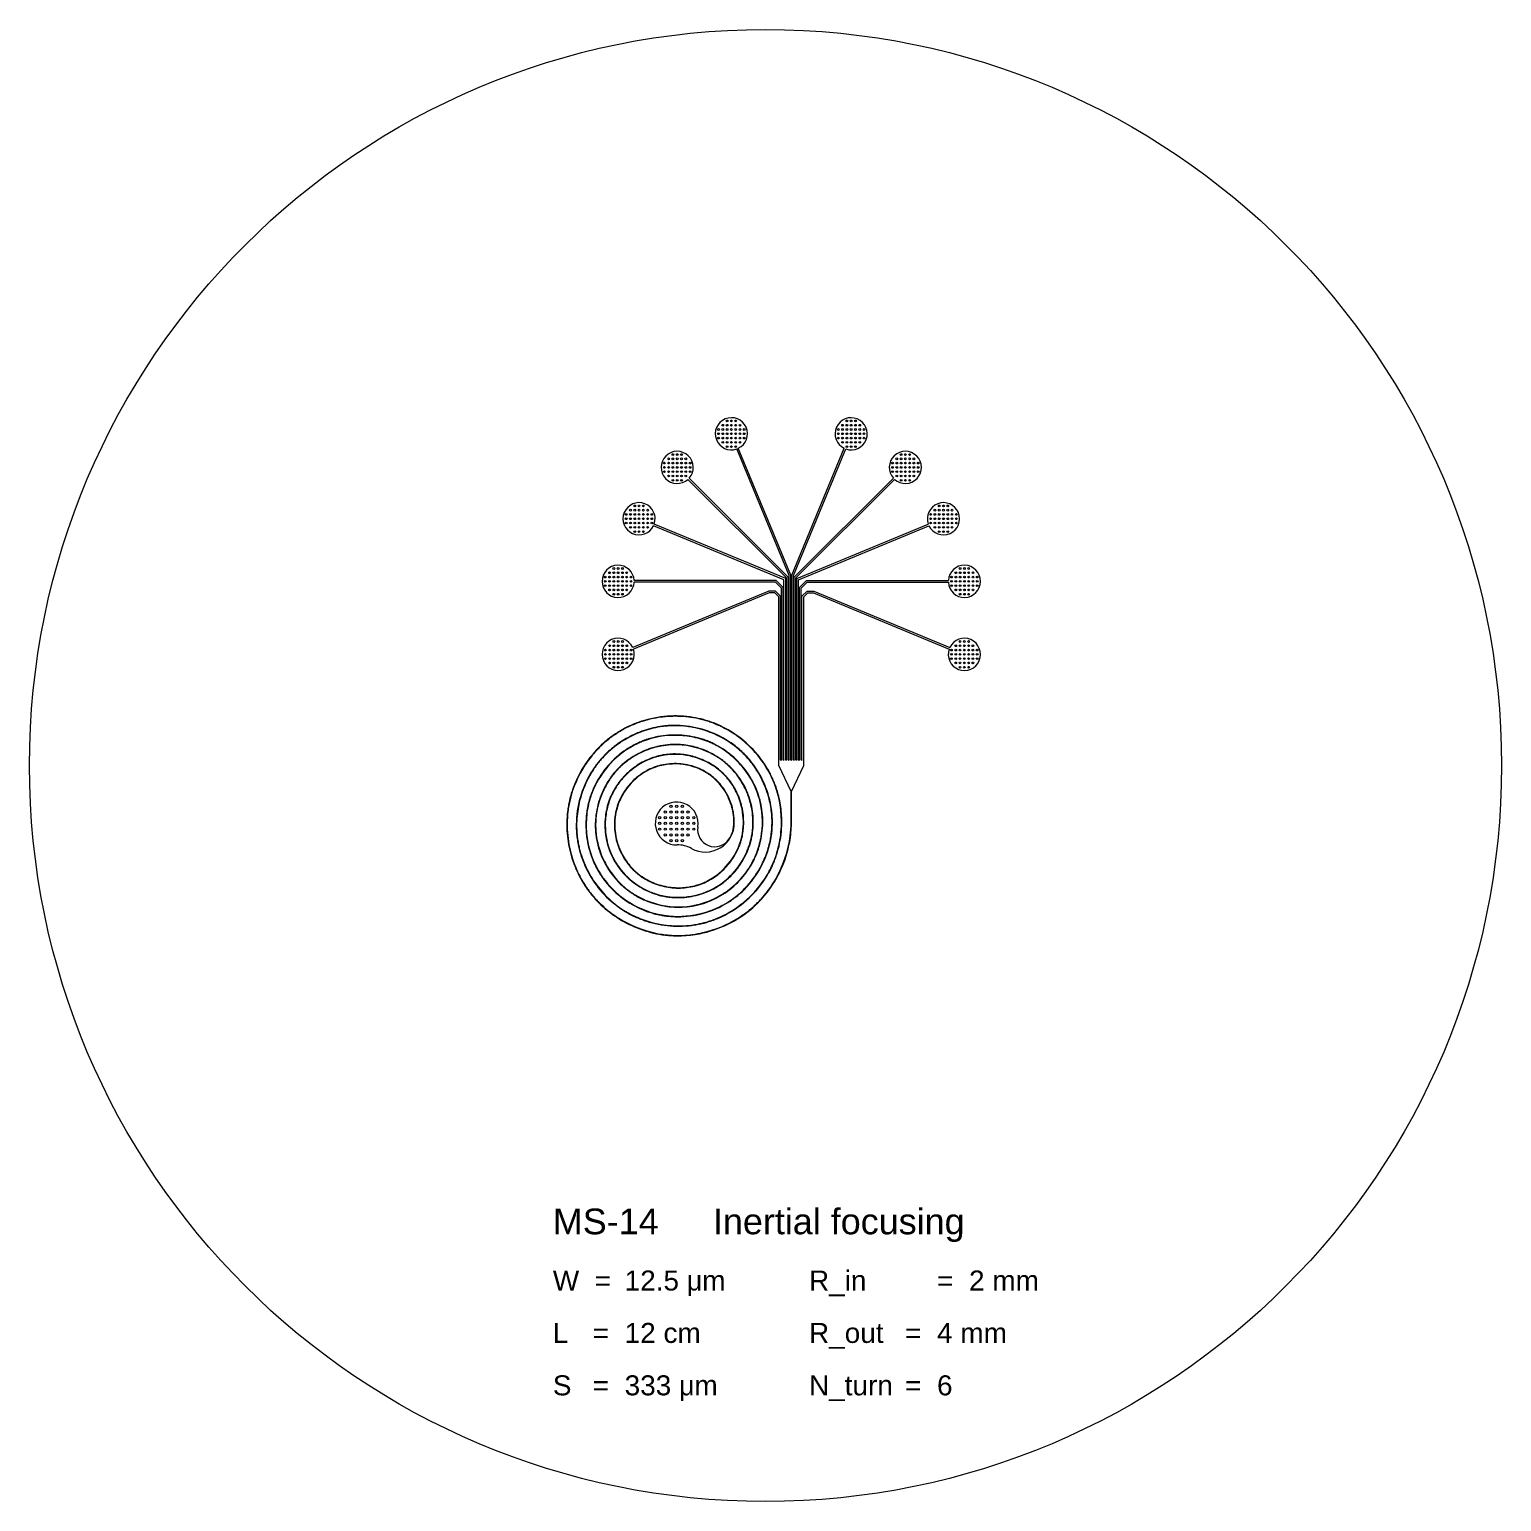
# Model space of a CAD drawing. Header units: millimetres. Extents: x 18289 to 282074, y 113800 to 372198.
# Drawn here: x 18289 to 69789, y 113800 to 165300 of the extents above; entities that cross this region are included whole.
import ezdxf

# ---------------------------------------------------------------- set-up
doc = ezdxf.new("R2010")
doc.units = ezdxf.units.MM
doc.layers.add('Clear', color=140, linetype='Continuous')
doc.layers.add('Opaque', color=30, linetype='Continuous')
doc.styles.get("Standard").update_dxf_attribs({"font": 'arial.ttf'})

msp = doc.modelspace()

# ---------------------------------------------------------------- linework, layer by layer
at = {"layer": 'Clear'}
for p, q in [((44865, 146200), (43033, 150624)), ((44925, 146212), (43088, 150647)), ((44955, 146212), (46792, 150647)), ((45015, 146200), (46847, 150624)), ((44775, 146110), (41326, 149559)), ((44835, 146135), (41368, 149602)), ((45045, 146135), (48512, 149602)), ((45105, 146110), (48555, 149559)), ((44685, 146050), (40123, 147940)), ((44745, 146090), (40146, 147995)), ((45135, 146090), (49735, 147995)), ((45195, 146050), (49757, 147940)), ((44408, 146022), (39445, 146022)), ((44383, 145962), (39445, 145962)), ((44595, 145750), (44383, 145962)), ((44655, 145775), (44408, 146022)), ((44595, 139750), (44595, 145750)), ((44655, 139750), (44655, 145775)), ((44685, 139750), (44685, 146050)), ((44745, 139750), (44745, 146090)), ((44775, 139750), (44775, 146110)), ((44835, 139750), (44835, 146135)), ((44865, 139750), (44865, 146200)), ((44925, 139750), (44925, 146212)), ((44955, 139750), (44955, 146212)), ((45015, 139750), (45015, 146200)), ((45045, 139750), (45045, 146135)), ((45105, 139750), (45105, 146110)), ((45135, 139750), (45135, 146090)), ((45195, 139750), (45195, 146050)), ((45225, 145775), (45472, 146022)), ((45225, 139750), (45225, 145775)), ((45285, 145750), (45497, 145962)), ((45285, 139750), (45285, 145750)), ((45472, 146022), (50436, 146022)), ((45497, 145962), (50436, 145962)), ((44152, 145651), (39394, 143680)), ((44164, 145591), (39416, 143625)), ((44389, 145651), (44152, 145651)), ((44364, 145591), (44164, 145591)), ((44505, 145450), (44364, 145591)), ((44565, 145475), (44389, 145651)), ((44505, 139550), (44505, 145450)), ((44565, 139750), (44565, 145475)), ((45315, 145475), (45492, 145651)), ((45315, 139750), (45315, 145475)), ((45375, 145450), (45517, 145591)), ((45375, 139550), (45375, 145450)), ((45492, 145651), (45728, 145651)), ((45517, 145591), (45717, 145591)), ((45717, 145591), (50464, 143625)), ((45728, 145651), (50487, 143680)), ((44565, 139750), (44580, 139724)), ((44595, 139750), (44580, 139724)), ((44655, 139750), (44670, 139724)), ((44685, 139750), (44670, 139724)), ((44745, 139750), (44760, 139724)), ((44775, 139750), (44760, 139724)), ((44835, 139750), (44850, 139724)), ((44865, 139750), (44850, 139724)), ((44925, 139750), (44940, 139724)), ((44955, 139750), (44940, 139724)), ((45015, 139750), (45030, 139724)), ((45045, 139750), (45030, 139724)), ((45105, 139750), (45120, 139724)), ((45135, 139750), (45120, 139724)), ((45195, 139750), (45210, 139724)), ((45225, 139750), (45210, 139724)), ((45285, 139750), (45300, 139724)), ((45315, 139750), (45300, 139724)), ((44934, 138636), (44505, 139550)), ((44946, 138636), (45375, 139550)), ((44934, 137522), (44934, 138636)), ((44946, 137522), (44946, 138636))]:
    msp.add_line(p, q, dxfattribs=at)
for centre, radius, start, end in [((42845, 151154), 563, 295.5572, 289.4428), ((47035, 151154), 563, 250.5572, 244.4428), ((40950, 149978), 563, 318.0572, 311.9428), ((48931, 149978), 563, 228.0572, 221.9428), ((39615, 148182), 563, 340.5572, 334.4428), ((50265, 148182), 563, 205.5572, 199.4428), ((38883, 145992), 563, 3.0572, 356.9428), ((50997, 145992), 563, 183.0572, 176.9428), ((38886, 143438), 563, 25.5572, 19.4428), ((50994, 143438), 563, 160.5572, 154.4428), ((40932, 137522), 750, 350.8837, 271.0177), ((41933, 137537), 1014, 241.242, 0.5181), ((41933, 137534), 1001, 325.7216, 0.696), ((42265, 137308), 600, 170.8837, 325.7216), ((40963, 135773), 1000, 61.1599, 91.0177)]:
    msp.add_arc(centre, radius, start, end, dxfattribs=at)
for points, knots in [([(42947, 137547), (42947, 137557), (42947, 137567), (42947, 137593), (42947, 137608), (42946, 137628), (42946, 137633), (42946, 137646), (42945, 137654), (42945, 137669), (42944, 137676), (42943, 137699), (42942, 137715), (42938, 137761), (42935, 137791), (42923, 137882), (42912, 137943), (42861, 138167), (42804, 138327), (42652, 138631), (42558, 138774), (42337, 139033), (42211, 139149), (42051, 139261), (42033, 139273), (41976, 139310), (41938, 139332), (41861, 139376), (41821, 139396), (41700, 139453), (41617, 139485), (41336, 139576), (41130, 139610), (40716, 139620), (40507, 139596), (40265, 139529), (40224, 139516), (40154, 139492), (40125, 139481), (40080, 139463), (40062, 139456), (40029, 139442), (40013, 139435), (39982, 139420), (39966, 139413), (39935, 139397), (39919, 139389), (39873, 139365), (39842, 139348), (39753, 139295), (39694, 139256), (39526, 139131), (39421, 139037), (39231, 138830), (39145, 138717), (38982, 138451), (38909, 138295), (38842, 138094), (38831, 138055), (38811, 137982), (38803, 137948), (38790, 137884), (38784, 137854), (38776, 137804), (38773, 137785), (38764, 137722), (38760, 137678), (38754, 137591), (38752, 137548), (38751, 137417), (38755, 137329), (38787, 137047), (38835, 136854), (38980, 136485), (39076, 136309), (39221, 136113), (39249, 136078), (39335, 135975), (39397, 135910), (39478, 135836), (39492, 135823), (39521, 135797), (39536, 135785), (39566, 135760), (39581, 135748), (39627, 135712), (39658, 135689), (39754, 135623), (39820, 135582), (40055, 135453), (40234, 135383), (40605, 135287), (40797, 135262), (41182, 135260), (41375, 135283), (41582, 135337), (41601, 135342), (41637, 135353), (41654, 135358), (41688, 135369), (41705, 135374), (41762, 135394), (41802, 135409), (41920, 135458), (41997, 135495), (42236, 135628), (42389, 135739), (42666, 135995), (42790, 136139), (43000, 136454), (43086, 136624), (43164, 136846), (43177, 136887), (43195, 136947), (43199, 136965), (43208, 137000), (43213, 137017), (43225, 137070), (43233, 137105), (43252, 137212), (43262, 137284), (43285, 137555), (43276, 137756), (43211, 138152), (43153, 138346), (42992, 138716), (42889, 138891), (42742, 139076), (42721, 139102), (42686, 139142), (42672, 139157), (42645, 139187), (42632, 139201), (42590, 139244), (42562, 139272), (42503, 139327), (42473, 139353), (42381, 139430), (42317, 139479), (42118, 139614), (41976, 139691), (41679, 139817), (41524, 139866), (41208, 139933), (41046, 139951), (40840, 139953), (40797, 139952), (40667, 139946), (40580, 139937), (40472, 139920), (40450, 139916), (40405, 139908), (40383, 139903), (40317, 139889), (40274, 139878), (40144, 139841), (40058, 139811), (39807, 139709), (39647, 139622), (39348, 139415), (39209, 139296), (38960, 139030), (38849, 138884), (38734, 138688), (38712, 138649), (38677, 138581), (38662, 138552), (38639, 138502), (38630, 138482), (38613, 138441), (38604, 138420), (38587, 138379), (38579, 138358), (38555, 138290), (38539, 138243), (38496, 138100), (38474, 138003), (38422, 137702), (38412, 137494), (38441, 137081), (38481, 136876), (38560, 136632), (38577, 136585), (38609, 136503), (38624, 136467), (38654, 136401), (38667, 136372), (38696, 136315), (38711, 136287), (38756, 136204), (38788, 136150), (38891, 135993), (38967, 135893), (39203, 135627), (39379, 135474), (39766, 135219), (39977, 135117), (40229, 135036), (40260, 135027), (40320, 135010), (40351, 135002), (40413, 134988), (40444, 134981), (40537, 134963), (40599, 134953), (40788, 134930), (40915, 134924), (41261, 134933), (41479, 134965), (41902, 135083), (42107, 135168), (42320, 135291), (42341, 135304), (42384, 135331), (42405, 135344), (42446, 135372), (42467, 135386), (42547, 135442), (42605, 135487), (42774, 135629), (42878, 135733), (43069, 135958), (43155, 136078), (43302, 136321), (43363, 136443), (43437, 136622), (43457, 136676), (43512, 136838), (43542, 136949), (43569, 137088), (43574, 137114), (43582, 137168), (43586, 137194), (43593, 137247), (43596, 137274), (43605, 137363), (43609, 137426), (43615, 137614), (43609, 137740), (43570, 138089), (43517, 138311), (43358, 138735), (43253, 138938), (43091, 139170), (43059, 139214), (43004, 139282), (42984, 139307), (42941, 139356), (42920, 139380), (42849, 139456), (42799, 139506), (42642, 139651), (42529, 139739), (42212, 139951), (41996, 140058), (41602, 140195), (41429, 140237), (41205, 140268), (41156, 140274), (41079, 140280), (41051, 140282), (40999, 140285), (40976, 140286), (40930, 140287), (40906, 140287), (40824, 140287), (40765, 140285), (40589, 140273), (40472, 140258), (40112, 140187), (39875, 140107), (39427, 139887), (39217, 139748), (38986, 139544), (38944, 139504), (38886, 139445), (38868, 139427), (38834, 139390), (38817, 139372), (38766, 139315), (38734, 139276), (38640, 139158), (38581, 139075), (38402, 138790), (38300, 138574), (38153, 138123), (38107, 137888), (38087, 137597), (38084, 137544), (38084, 137449), (38084, 137408), (38086, 137341), (38088, 137314), (38091, 137257), (38094, 137227), (38100, 137167), (38103, 137137), (38115, 137047), (38125, 136987), (38160, 136809), (38191, 136692), (38307, 136345), (38414, 136122), (38680, 135708), (38839, 135518), (39063, 135313), (39105, 135276), (39176, 135218), (39204, 135196), (39260, 135154), (39289, 135134), (39346, 135094), (39375, 135074), (39464, 135017), (39525, 134982), (39710, 134882), (39839, 134824), (40197, 134693), (40432, 134637), (40910, 134584), (41153, 134586), (41425, 134624), (41457, 134629), (41521, 134640), (41552, 134646), (41616, 134659), (41647, 134666), (41742, 134690), (41804, 134707), (41989, 134766), (42110, 134814), (42453, 134976), (42666, 135110), (43053, 135428), (43227, 135611), (43409, 135859), (43441, 135906), (43487, 135977), (43501, 136000), (43530, 136047), (43543, 136071), (43570, 136119), (43584, 136143), (43622, 136216), (43646, 136265), (43715, 136415), (43755, 136518), (43868, 136859), (43916, 137107), (43954, 137607), (43942, 137859), (43889, 138163), (43878, 138218), (43855, 138315), (43844, 138356), (43825, 138425), (43817, 138452), (43800, 138506), (43791, 138533), (43772, 138587), (43763, 138614), (43725, 138713), (43695, 138784), (43595, 138995), (43518, 139131), (43288, 139472), (43118, 139667), (42736, 140010), (42523, 140158), (42254, 140298), (42213, 140318), (42144, 140350), (42116, 140362), (42061, 140386), (42033, 140397), (41948, 140430), (41892, 140450), (41719, 140505), (41602, 140535), (41240, 140606), (40990, 140624), (40492, 140603), (40243, 140563), (39948, 140477), (39894, 140460), (39800, 140427), (39760, 140412), (39692, 140385), (39664, 140373), (39608, 140349), (39581, 140336), (39526, 140311), (39499, 140297), (39405, 140249), (39339, 140212), (39145, 140094), (39021, 140006), (38690, 139732), (38498, 139526), (38173, 139071), (38040, 138822), (37931, 138526), (37919, 138493), (37899, 138431), (37891, 138403), (37874, 138347), (37866, 138319), (37851, 138263), (37844, 138234), (37824, 138149), (37812, 138091), (37782, 137918), (37768, 137802), (37743, 137419), (37759, 137150), (37856, 136623), (37937, 136366), (38075, 136068), (38101, 136015), (38150, 135922), (38172, 135883), (38212, 135816), (38228, 135789), (38262, 135735), (38280, 135708), (38334, 135629), (38371, 135578), (38488, 135426), (38572, 135330), (38849, 135047), (39061, 134879), (39519, 134597), (39766, 134484), (40080, 134385), (40137, 134369), (40245, 134342), (40296, 134331), (40372, 134315), (40397, 134311), (40447, 134302), (40472, 134298), (40548, 134287), (40599, 134280), (40751, 134265), (40854, 134260), (41264, 134258), (41572, 134300), (42167, 134467), (42454, 134591), (42772, 134788), (42825, 134823), (42903, 134877), (42928, 134896), (42978, 134933), (43002, 134952), (43079, 135013), (43130, 135056), (43279, 135191), (43373, 135287), (43688, 135653), (43876, 135954), (44151, 136600), (44239, 136945), (44271, 137327), (44273, 137358), (44276, 137419), (44278, 137449), (44280, 137540), (44280, 137601), (44275, 137784), (44264, 137906), (44206, 138316), (44128, 138601), (43901, 139144), (43753, 139401), (43536, 139684), (43497, 139732), (43423, 139818), (43390, 139855), (43334, 139913), (43313, 139935), (43236, 140012), (43177, 140067), (42996, 140223), (42868, 140318), (42484, 140564), (42213, 140692), (41646, 140876), (41351, 140933), (40989, 140952), (40926, 140954), (40829, 140954), (40795, 140953), (40733, 140951), (40704, 140950), (40621, 140945), (40566, 140940), (40404, 140922), (40296, 140905), (39975, 140837), (39765, 140772), (39292, 140575), (39035, 140428), (38731, 140201), (38665, 140146), (38470, 139977), (38349, 139854), (38217, 139697), (38196, 139672), (38129, 139588), (38085, 139528), (37958, 139345), (37882, 139217), (37669, 138804), (37563, 138503), (37431, 137883), (37406, 137564), (37429, 137181), (37434, 137115), (37446, 137014), (37451, 136978), (37462, 136906), (37468, 136870), (37481, 136798), (37489, 136762), (37512, 136657), (37529, 136588), (37587, 136383), (37635, 136248), (37803, 135850), (37948, 135595), (38295, 135128), (38497, 134915), (38772, 134689), (38822, 134650), (38913, 134583), (38954, 134554), (39030, 134503), (39064, 134481), (39160, 134422), (39221, 134387), (39346, 134320), (39410, 134288), (39603, 134200), (39735, 134148), (40140, 134018), (40421, 133962), (40989, 133917), (41276, 133927), (41621, 133981), (41684, 133992), (41794, 134016), (41842, 134027), (41919, 134047), (41947, 134055), (42003, 134071), (42031, 134079), (42129, 134110), (42199, 134134), (42405, 134213), (42539, 134275), (42957, 134498), (43226, 134691), (43704, 135141), (43914, 135398), (44121, 135738), (44154, 135797), (44203, 135887), (44218, 135918), (44249, 135980), (44264, 136011), (44293, 136074), (44306, 136105), (44333, 136169), (44346, 136201), (44384, 136297), (44407, 136363), (44471, 136560), (44506, 136694), (44589, 137101), (44614, 137379), (44606, 137756), (44600, 137854), (44571, 138149), (44536, 138344), (44466, 138607), (44445, 138678), (44405, 138799), (44387, 138849), (44356, 138929), (44344, 138960), (44319, 139020), (44306, 139050), (44280, 139109), (44266, 139139), (44224, 139226), (44194, 139284), (44100, 139455), (44031, 139566), (43787, 139916), (43588, 140140), (43144, 140535), (42899, 140708), (42578, 140880), (42519, 140910), (42403, 140964), (42346, 140989), (42239, 141033), (42190, 141052), (42110, 141080), (42080, 141090), (42020, 141110), (41990, 141119), (41899, 141146), (41837, 141163), (41653, 141208), (41528, 141231), (41099, 141289), (40791, 141294), (40180, 141230), (39878, 141162), (39525, 141035), (39463, 141011), (39328, 140954), (39257, 140921), (39140, 140863), (39093, 140838), (38989, 140781), (38933, 140747), (38822, 140678), (38767, 140641), (38598, 140522), (38488, 140435), (38147, 140132), (37937, 139894), (37580, 139374), (37432, 139092), (37298, 138733), (37276, 138670), (37241, 138559), (37228, 138512), (37202, 138418), (37191, 138372), (37173, 138294), (37166, 138262), (37153, 138199), (37147, 138167), (37131, 138071), (37121, 138008), (37098, 137815), (37089, 137686), (37083, 137298), (37104, 137038), (37197, 136527), (37269, 136276), (37393, 135962), (37424, 135890), (37523, 135678), (37598, 135541), (37708, 135365), (37735, 135323), (37783, 135254), (37802, 135227), (37841, 135173), (37861, 135146), (37922, 135067), (37964, 135015), (38094, 134863), (38186, 134766), (38477, 134491), (38691, 134326), (39147, 134044), (39389, 133925), (39894, 133738), (40155, 133671), (40459, 133626), (40497, 133621), (40571, 133612), (40609, 133609), (40684, 133602), (40722, 133599), (40798, 133595), (40835, 133594), (40949, 133591), (41025, 133591), (41311, 133601), (41522, 133625), (42071, 133733), (42405, 133845), (43033, 134150), (43328, 134343), (43616, 134596), (43640, 134618), (43688, 134663), (43712, 134685), (43759, 134731), (43783, 134754), (43851, 134825), (43896, 134873), (44026, 135020), (44108, 135123), (44338, 135444), (44471, 135673), (44721, 136221), (44824, 136548), (44923, 137093), (44943, 137307), (44946, 137522)], [0.016829, 0.016829, 0.016829, 0.016829, 0.028439, 0.028439, 0.050218, 0.050218, 0.057686, 0.057686, 0.069084, 0.069084, 0.080481, 0.080481, 0.103276, 0.103276, 0.148866, 0.148866, 0.240046, 0.240046, 0.489338, 0.489338, 0.73863, 0.73863, 0.987922, 0.987922, 1.020599, 1.020599, 1.084967, 1.084967, 1.149335, 1.149335, 1.27807, 1.27807, 1.574759, 1.574759, 1.871447, 1.871447, 1.932614, 1.932614, 1.975954, 1.975954, 2.002298, 2.002298, 2.026917, 2.026917, 2.051537, 2.051537, 2.076156, 2.076156, 2.125395, 2.125395, 2.223874, 2.223874, 2.42083, 2.42083, 2.617787, 2.617787, 2.855829, 2.855829, 2.912085, 2.912085, 2.960305, 2.960305, 3.002607, 3.002607, 3.02998, 3.02998, 3.090057, 3.090057, 3.150135, 3.150135, 3.27029, 3.27029, 3.540272, 3.540272, 3.810254, 3.810254, 3.87094, 3.87094, 3.992312, 3.992312, 4.018386, 4.018386, 4.044459, 4.044459, 4.070532, 4.070532, 4.122678, 4.122678, 4.22697, 4.22697, 4.482345, 4.482345, 4.73772, 4.73772, 4.993095, 4.993095, 5.019172, 5.019172, 5.042474, 5.042474, 5.065775, 5.065775, 5.121997, 5.121997, 5.233997, 5.233997, 5.479348, 5.479348, 5.724699, 5.724699, 5.970051, 5.970051, 6.026743, 6.026743, 6.049945, 6.049945, 6.073146, 6.073146, 6.119548, 6.119548, 6.212353, 6.212353, 6.467766, 6.467766, 6.723178, 6.723178, 6.978591, 6.978591, 7.020646, 7.020646, 7.045739, 7.045739, 7.070833, 7.070833, 7.121019, 7.121019, 7.171206, 7.171206, 7.271579, 7.271579, 7.472326, 7.472326, 7.673072, 7.673072, 7.873819, 7.873819, 7.927364, 7.927364, 8.034455, 8.034455, 8.062109, 8.062109, 8.089762, 8.089762, 8.145069, 8.145069, 8.255683, 8.255683, 8.476911, 8.476911, 8.698139, 8.698139, 8.919367, 8.919367, 8.973011, 8.973011, 9.01203, 9.01203, 9.038758, 9.038758, 9.065704, 9.065704, 9.092649, 9.092649, 9.152261, 9.152261, 9.271486, 9.271486, 9.518096, 9.518096, 9.764707, 9.764707, 9.822877, 9.822877, 9.869531, 9.869531, 9.907343, 9.907343, 9.945154, 9.945154, 10.018875, 10.018875, 10.166316, 10.166316, 10.43718, 10.43718, 10.708044, 10.708044, 10.744717, 10.744717, 10.781391, 10.781391, 10.818065, 10.818065, 10.891413, 10.891413, 11.038108, 11.038108, 11.290452, 11.290452, 11.542797, 11.542797, 11.571245, 11.571245, 11.599693, 11.599693, 11.628141, 11.628141, 11.711719, 11.711719, 11.878877, 11.878877, 12.046035, 12.046035, 12.199991, 12.199991, 12.264405, 12.264405, 12.393234, 12.393234, 12.42338, 12.42338, 12.453527, 12.453527, 12.483673, 12.483673, 12.553922, 12.553922, 12.694422, 12.694422, 12.946272, 12.946272, 13.198123, 13.198123, 13.258546, 13.258546, 13.294294, 13.294294, 13.330042, 13.330042, 13.408415, 13.408415, 13.56516, 13.56516, 13.827175, 13.827175, 14.020453, 14.020453, 14.073825, 14.073825, 14.104401, 14.104401, 14.129622, 14.129622, 14.154842, 14.154842, 14.21875, 14.21875, 14.346566, 14.346566, 14.614723, 14.614723, 14.88288, 14.88288, 14.9446, 14.9446, 14.971598, 14.971598, 14.998596, 14.998596, 15.05248, 15.05248, 15.16025, 15.16025, 15.411474, 15.411474, 15.662699, 15.662699, 15.719498, 15.719498, 15.762303, 15.762303, 15.790601, 15.790601, 15.822342, 15.822342, 15.854083, 15.854083, 15.917565, 15.917565, 16.044529, 16.044529, 16.300889, 16.300889, 16.557249, 16.557249, 16.615714, 16.615714, 16.65203, 16.65203, 16.688345, 16.688345, 16.724661, 16.724661, 16.797292, 16.797292, 16.942554, 16.942554, 17.189432, 17.189432, 17.436309, 17.436309, 17.469326, 17.469326, 17.502343, 17.502343, 17.53536, 17.53536, 17.60135, 17.60135, 17.73333, 17.73333, 17.986295, 17.986295, 18.239259, 18.239259, 18.296516, 18.296516, 18.324082, 18.324082, 18.351648, 18.351648, 18.379214, 18.379214, 18.434346, 18.434346, 18.54461, 18.54461, 18.794397, 18.794397, 19.044185, 19.044185, 19.100055, 19.100055, 19.142852, 19.142852, 19.170866, 19.170866, 19.198879, 19.198879, 19.226892, 19.226892, 19.30368, 19.30368, 19.457256, 19.457256, 19.709144, 19.709144, 19.961032, 19.961032, 20.005765, 20.005765, 20.035141, 20.035141, 20.064517, 20.064517, 20.123269, 20.123269, 20.240774, 20.240774, 20.482051, 20.482051, 20.723329, 20.723329, 20.778342, 20.778342, 20.819178, 20.819178, 20.848763, 20.848763, 20.877754, 20.877754, 20.906744, 20.906744, 20.979396, 20.979396, 21.1247, 21.1247, 21.391035, 21.391035, 21.65737, 21.65737, 21.690745, 21.690745, 21.718448, 21.718448, 21.746152, 21.746152, 21.773855, 21.773855, 21.829261, 21.829261, 21.940073, 21.940073, 22.191822, 22.191822, 22.443572, 22.443572, 22.499053, 22.499053, 22.541485, 22.541485, 22.571261, 22.571261, 22.601038, 22.601038, 22.66059, 22.66059, 22.779694, 22.779694, 23.029139, 23.029139, 23.278583, 23.278583, 23.333504, 23.333504, 23.381236, 23.381236, 23.404772, 23.404772, 23.428309, 23.428309, 23.475382, 23.475382, 23.569527, 23.569527, 23.852277, 23.852277, 24.135026, 24.135026, 24.193072, 24.193072, 24.221292, 24.221292, 24.249512, 24.249512, 24.310307, 24.310307, 24.431897, 24.431897, 24.748656, 24.748656, 25.065414, 25.065414, 25.092715, 25.092715, 25.120016, 25.120016, 25.174619, 25.174619, 25.283823, 25.283823, 25.545548, 25.545548, 25.807272, 25.807272, 25.862445, 25.862445, 25.906857, 25.906857, 25.933587, 25.933587, 26.004079, 26.004079, 26.145063, 26.145063, 26.406656, 26.406656, 26.668249, 26.668249, 26.72398, 26.72398, 26.753106, 26.753106, 26.778392, 26.778392, 26.826018, 26.826018, 26.92127, 26.92127, 27.111774, 27.111774, 27.36644, 27.36644, 27.440793, 27.440793, 27.589498, 27.589498, 27.617845, 27.617845, 27.681925, 27.681925, 27.810087, 27.810087, 28.081464, 28.081464, 28.352841, 28.352841, 28.408935, 28.408935, 28.439936, 28.439936, 28.470937, 28.470937, 28.501937, 28.501937, 28.562459, 28.562459, 28.683502, 28.683502, 28.929721, 28.929721, 29.175941, 29.175941, 29.22945, 29.22945, 29.271349, 29.271349, 29.306151, 29.306151, 29.365626, 29.365626, 29.425101, 29.425101, 29.544051, 29.544051, 29.781951, 29.781951, 30.01985, 30.01985, 30.072692, 30.072692, 30.113732, 30.113732, 30.138008, 30.138008, 30.162285, 30.162285, 30.223362, 30.223362, 30.345518, 30.345518, 30.616339, 30.616339, 30.88716, 30.88716, 30.942948, 30.942948, 30.971256, 30.971256, 30.999564, 30.999564, 31.027872, 31.027872, 31.05618, 31.05618, 31.112797, 31.112797, 31.226029, 31.226029, 31.452495, 31.452495, 31.532894, 31.532894, 31.693692, 31.693692, 31.753811, 31.753811, 31.797128, 31.797128, 31.823473, 31.823473, 31.849818, 31.849818, 31.876162, 31.876162, 31.928852, 31.928852, 32.034232, 32.034232, 32.27367, 32.27367, 32.513109, 32.513109, 32.566113, 32.566113, 32.616263, 32.616263, 32.65856, 32.65856, 32.683891, 32.683891, 32.709222, 32.709222, 32.759885, 32.759885, 32.861209, 32.861209, 33.105491, 33.105491, 33.349773, 33.349773, 33.403169, 33.403169, 33.465158, 33.465158, 33.507093, 33.507093, 33.55894, 33.55894, 33.610786, 33.610786, 33.722165, 33.722165, 33.970245, 33.970245, 34.218325, 34.218325, 34.270983, 34.270983, 34.309395, 34.309395, 34.346782, 34.346782, 34.372025, 34.372025, 34.397268, 34.397268, 34.447754, 34.447754, 34.548726, 34.548726, 34.75067, 34.75067, 34.952615, 34.952615, 35.013101, 35.013101, 35.134074, 35.134074, 35.173274, 35.173274, 35.198919, 35.198919, 35.224565, 35.224565, 35.276136, 35.276136, 35.379279, 35.379279, 35.585564, 35.585564, 35.791849, 35.791849, 35.998135, 35.998135, 36.026801, 36.026801, 36.055689, 36.055689, 36.084577, 36.084577, 36.113465, 36.113465, 36.171242, 36.171242, 36.33245, 36.33245, 36.597413, 36.597413, 36.862376, 36.862376, 36.887155, 36.887155, 36.911935, 36.911935, 36.936714, 36.936714, 36.986273, 36.986273, 37.085391, 37.085391, 37.283627, 37.283627, 37.538594, 37.538594, 37.699112, 37.699112, 37.699112, 37.699112]), ([(42934, 137547), (42934, 137557), (42935, 137566), (42934, 137594), (42934, 137610), (42934, 137631), (42933, 137637), (42933, 137648), (42933, 137653), (42932, 137670), (42931, 137681), (42929, 137714), (42927, 137736), (42921, 137802), (42915, 137845), (42893, 137976), (42873, 138062), (42774, 138388), (42656, 138616), (42470, 138858), (42436, 138898), (42331, 139015), (42255, 139088), (42136, 139184), (42098, 139213), (42041, 139253), (42022, 139265), (41968, 139300), (41931, 139322), (41819, 139384), (41741, 139421), (41502, 139516), (41334, 139560), (40830, 139629), (40483, 139597), (40139, 139473), (40115, 139464), (40075, 139448), (40058, 139441), (40020, 139424), (39999, 139415), (39957, 139394), (39936, 139384), (39873, 139351), (39832, 139328), (39712, 139254), (39635, 139199), (39356, 138971), (39181, 138764), (39006, 138460), (38969, 138386), (38869, 138156), (38821, 137995), (38789, 137809), (38786, 137789), (38780, 137748), (38778, 137728), (38771, 137667), (38768, 137627), (38762, 137506), (38763, 137425), (38784, 137111), (38837, 136880), (38946, 136606), (38970, 136552), (39077, 136334), (39178, 136180), (39333, 135998), (39370, 135958), (39435, 135893), (39462, 135867), (39507, 135826), (39525, 135810), (39563, 135779), (39581, 135764), (39639, 135719), (39678, 135690), (39799, 135608), (39883, 135559), (40145, 135429), (40331, 135364), (40716, 135283), (40913, 135267), (41161, 135278), (41212, 135283), (41365, 135300), (41466, 135319), (41583, 135350), (41600, 135355), (41632, 135364), (41645, 135368), (41673, 135377), (41687, 135382), (41729, 135396), (41756, 135405), (41838, 135437), (41893, 135460), (42053, 135537), (42156, 135597), (42494, 135829), (42705, 136040), (42902, 136330), (42933, 136378), (43018, 136525), (43068, 136628), (43127, 136778), (43143, 136823), (43164, 136887), (43169, 136905), (43179, 136939), (43184, 136955), (43192, 136987), (43196, 137003), (43208, 137050), (43215, 137082), (43234, 137179), (43244, 137244), (43265, 137440), (43268, 137572), (43241, 137996), (43170, 138287), (43026, 138606), (43001, 138656), (42922, 138802), (42862, 138897), (42766, 139026), (42735, 139066), (42691, 139117), (42680, 139130), (42633, 139183), (42596, 139221), (42520, 139295), (42481, 139330), (42359, 139433), (42273, 139496), (41939, 139709), (41665, 139821), (41094, 139946), (40796, 139958), (40484, 139909), (40464, 139906), (40424, 139898), (40404, 139894), (40343, 139882), (40303, 139872), (40184, 139840), (40106, 139815), (39788, 139693), (39560, 139561), (39307, 139358), (39258, 139316), (39116, 139183), (39028, 139087), (38916, 138943), (38884, 138901), (38795, 138770), (38741, 138679), (38680, 138560), (38668, 138534), (38647, 138489), (38638, 138469), (38622, 138430), (38614, 138411), (38598, 138371), (38590, 138352), (38569, 138292), (38555, 138252), (38518, 138130), (38497, 138048), (38448, 137798), (38432, 137627), (38434, 137117), (38503, 136777), (38650, 136440), (38660, 136417), (38681, 136373), (38692, 136350), (38715, 136306), (38726, 136285), (38762, 136219), (38787, 136177), (38867, 136051), (38925, 135970), (39171, 135667), (39394, 135470), (39695, 135284), (39748, 135254), (39853, 135199), (39904, 135175), (40007, 135129), (40059, 135108), (40152, 135074), (40192, 135061), (40258, 135041), (40283, 135033), (40334, 135020), (40360, 135013), (40437, 134995), (40489, 134984), (40646, 134958), (40752, 134946), (41165, 134928), (41477, 134968), (41838, 135082), (41902, 135105), (42093, 135182), (42216, 135243), (42356, 135328), (42378, 135341), (42420, 135369), (42442, 135384), (42512, 135432), (42560, 135468), (42700, 135580), (42788, 135662), (43085, 135976), (43261, 136243), (43409, 136586), (43430, 136640), (43489, 136805), (43521, 136919), (43551, 137060), (43556, 137086), (43565, 137138), (43569, 137164), (43577, 137215), (43580, 137241), (43589, 137318), (43593, 137370), (43601, 137525), (43601, 137629), (43581, 137941), (43544, 138147), (43460, 138424), (43434, 138500), (43320, 138787), (43208, 138990), (43054, 139198), (43037, 139220), (43004, 139262), (42988, 139282), (42954, 139322), (42937, 139342), (42886, 139399), (42851, 139436), (42744, 139543), (42668, 139610), (42341, 139870), (42058, 140025), (41694, 140149), (41631, 140168), (41440, 140219), (41310, 140243), (41143, 140262), (41107, 140265), (41045, 140270), (41019, 140271), (40967, 140274), (40940, 140274), (40855, 140275), (40796, 140274), (40620, 140264), (40502, 140250), (40073, 140170), (39769, 140058), (39430, 139863), (39371, 139825), (39196, 139707), (39085, 139618), (38954, 139496), (38927, 139470), (38874, 139415), (38848, 139388), (38797, 139331), (38772, 139302), (38699, 139214), (38653, 139154), (38523, 138966), (38446, 138833), (38228, 138380), (38134, 138036), (38101, 137626), (38098, 137565), (38096, 137461), (38096, 137417), (38099, 137346), (38100, 137318), (38103, 137265), (38105, 137240), (38110, 137190), (38112, 137165), (38121, 137089), (38129, 137039), (38155, 136890), (38178, 136791), (38263, 136498), (38340, 136309), (38532, 135949), (38647, 135779), (38820, 135574), (38863, 135526), (38996, 135387), (39092, 135301), (39212, 135206), (39232, 135191), (39272, 135161), (39292, 135147), (39353, 135104), (39395, 135076), (39521, 134997), (39608, 134949), (39877, 134818), (40065, 134749), (40645, 134600), (41051, 134577), (41471, 134644), (41495, 134648), (41543, 134657), (41566, 134662), (41614, 134672), (41638, 134677), (41708, 134694), (41755, 134707), (41895, 134748), (41987, 134780), (42258, 134890), (42431, 134982), (42679, 135145), (42760, 135205), (43067, 135454), (43269, 135673), (43453, 135947), (43471, 135976), (43503, 136027), (43516, 136049), (43553, 136113), (43577, 136156), (43644, 136287), (43684, 136376), (43792, 136650), (43846, 136840), (43952, 137423), (43948, 137828), (43849, 138290), (43831, 138361), (43802, 138456), (43795, 138481), (43779, 138530), (43770, 138555), (43753, 138604), (43744, 138628), (43716, 138700), (43696, 138748), (43633, 138890), (43585, 138982), (43429, 139252), (43307, 139422), (43116, 139636), (43062, 139693), (42893, 139857), (42771, 139958), (42591, 140086), (42537, 140122), (42421, 140194), (42357, 140230), (42250, 140286), (42207, 140307), (42141, 140337), (42118, 140348), (42072, 140368), (42049, 140377), (41978, 140405), (41931, 140423), (41788, 140471), (41691, 140499), (41396, 140568), (41195, 140595), (40564, 140617), (40130, 140546), (39701, 140375), (39673, 140363), (39620, 140341), (39596, 140330), (39546, 140307), (39522, 140295), (39430, 140249), (39364, 140212), (39169, 140096), (39045, 140008), (38633, 139672), (38381, 139378), (38155, 138992), (38124, 138935), (38037, 138762), (37986, 138642), (37933, 138494), (37925, 138469), (37908, 138418), (37900, 138392), (37885, 138341), (37878, 138315), (37857, 138237), (37845, 138185), (37811, 138027), (37795, 137920), (37761, 137599), (37761, 137382), (37822, 136745), (37945, 136330), (38164, 135924), (38181, 135893), (38212, 135840), (38226, 135817), (38254, 135771), (38269, 135748), (38313, 135680), (38344, 135636), (38440, 135505), (38509, 135422), (38727, 135181), (38889, 135035), (39400, 134658), (39784, 134473), (40228, 134359), (40266, 134350), (40328, 134337), (40352, 134332), (40401, 134323), (40425, 134318), (40498, 134306), (40547, 134299), (40694, 134282), (40793, 134275), (41090, 134268), (41288, 134282), (41600, 134331), (41715, 134355), (42054, 134446), (42275, 134530), (42540, 134665), (42595, 134696), (42722, 134770), (42793, 134815), (42888, 134882), (42913, 134900), (42964, 134938), (42989, 134957), (43039, 134997), (43063, 135017), (43136, 135078), (43183, 135121), (43321, 135252), (43408, 135345), (43652, 135638), (43793, 135853), (43950, 136163), (43988, 136246), (44091, 136501), (44147, 136676), (44203, 136923), (44216, 136991), (44235, 137107), (44241, 137155), (44250, 137236), (44254, 137269), (44258, 137324), (44260, 137347), (44263, 137391), (44264, 137414), (44266, 137481), (44267, 137526), (44267, 137661), (44263, 137750), (44240, 138019), (44211, 138197), (44076, 138740), (43923, 139094), (43679, 139469), (43641, 139524), (43523, 139684), (43438, 139786), (43326, 139904), (43305, 139925), (43264, 139967), (43243, 139987), (43178, 140048), (43134, 140087), (43000, 140202), (42905, 140274), (42612, 140473), (42403, 140586), (41964, 140768), (41736, 140837), (41432, 140895), (41362, 140906), (41150, 140933), (41007, 140942), (40829, 140941), (40794, 140940), (40731, 140938), (40704, 140937), (40650, 140934), (40623, 140932), (40542, 140925), (40488, 140919), (40326, 140897), (40219, 140877), (39902, 140803), (39694, 140733), (39173, 140502), (38873, 140312), (38557, 140036), (38509, 139992), (38421, 139906), (38382, 139865), (38310, 139787), (38278, 139751), (38227, 139690), (38208, 139666), (38169, 139617), (38150, 139593), (38093, 139518), (38057, 139467), (37953, 139311), (37890, 139203), (37661, 138763), (37542, 138406), (37444, 137821), (37427, 137600), (37433, 137306), (37437, 137234), (37448, 137111), (37453, 137060), (37464, 136979), (37468, 136950), (37477, 136891), (37482, 136862), (37493, 136803), (37499, 136774), (37518, 136687), (37532, 136629), (37578, 136457), (37615, 136344), (37742, 136011), (37849, 135796), (38241, 135176), (38592, 134810), (39046, 134507), (39087, 134481), (39169, 134431), (39211, 134407), (39338, 134338), (39424, 134295), (39688, 134177), (39871, 134112), (40509, 133943), (40984, 133910), (41523, 133978), (41596, 133989), (41719, 134012), (41768, 134023), (41865, 134046), (41913, 134058), (41990, 134080), (42021, 134089), (42081, 134108), (42110, 134118), (42200, 134148), (42259, 134170), (42434, 134241), (42548, 134294), (43006, 134538), (43323, 134779), (43669, 135140), (43739, 135220), (43854, 135363), (43901, 135425), (44035, 135616), (44116, 135748), (44202, 135914), (44216, 135942), (44244, 135998), (44257, 136026), (44283, 136083), (44295, 136111), (44332, 136197), (44355, 136255), (44418, 136431), (44455, 136550), (44546, 136914), (44582, 137163), (44615, 137921), (44535, 138434), (44339, 138939), (44327, 138967), (44304, 139024), (44292, 139052), (44254, 139135), (44227, 139191), (44143, 139354), (44082, 139460), (43882, 139769), (43728, 139962), (43475, 140222), (43389, 140303), (43122, 140531), (42930, 140667), (42665, 140820), (42601, 140854), (42408, 140950), (42276, 141007), (42111, 141066), (42083, 141076), (42025, 141095), (41996, 141104), (41908, 141131), (41850, 141147), (41672, 141191), (41552, 141214), (41190, 141266), (40945, 141278), (40590, 141260), (40480, 141250), (40151, 141206), (39934, 141157), (39654, 141068), (39586, 141044), (39382, 140966), (39250, 140906), (39098, 140827), (39076, 140814), (39008, 140777), (38963, 140751), (38874, 140696), (38831, 140668), (38700, 140581), (38615, 140518), (38368, 140319), (38214, 140173), (37946, 139872), (37829, 139720), (37482, 139193), (37302, 138784), (37192, 138320), (37184, 138286), (37170, 138218), (37163, 138184), (37145, 138081), (37135, 138011), (37109, 137803), (37101, 137664), (37097, 137244), (37124, 136963), (37239, 136413), (37325, 136144), (37471, 135817), (37504, 135748), (37610, 135544), (37689, 135412), (37794, 135260), (37812, 135235), (37848, 135185), (37866, 135160), (37903, 135111), (37922, 135087), (37980, 135015), (38020, 134968), (38142, 134830), (38229, 134742), (38499, 134490), (38696, 134340), (39311, 133953), (39764, 133770), (40319, 133660), (40402, 133646), (40515, 133632), (40543, 133628), (40602, 133622), (40632, 133619), (40694, 133614), (40724, 133612), (40816, 133607), (40878, 133605), (41061, 133603), (41184, 133608), (41549, 133640), (41792, 133684), (42450, 133867), (42853, 134052), (43278, 134342), (43340, 134387), (43441, 134465), (43482, 134498), (43562, 134565), (43601, 134599), (43660, 134653), (43681, 134673), (43723, 134713), (43744, 134733), (43805, 134795), (43845, 134836), (43962, 134965), (44036, 135054), (44247, 135330), (44372, 135527), (44730, 136216), (44885, 136750), (44930, 137371), (44933, 137447), (44934, 137522)], [0.016829, 0.016829, 0.016829, 0.016829, 0.028363, 0.028363, 0.051807, 0.051807, 0.060049, 0.060049, 0.06829, 0.06829, 0.084774, 0.084774, 0.11774, 0.11774, 0.183674, 0.183674, 0.315541, 0.315541, 0.689097, 0.689097, 0.766204, 0.766204, 0.920417, 0.920417, 0.990032, 0.990032, 1.022583, 1.022583, 1.084905, 1.084905, 1.209551, 1.209551, 1.458841, 1.458841, 1.94468, 1.94468, 1.981228, 1.981228, 2.006578, 2.006578, 2.039998, 2.039998, 2.073418, 2.073418, 2.140259, 2.140259, 2.27394, 2.27394, 2.649181, 2.649181, 2.76575, 2.76575, 2.998889, 2.998889, 3.027503, 3.027503, 3.056117, 3.056117, 3.112099, 3.112099, 3.224064, 3.224064, 3.546225, 3.546225, 3.627793, 3.627793, 3.87803, 3.87803, 3.952801, 3.952801, 4.002786, 4.002786, 4.035641, 4.035641, 4.068495, 4.068495, 4.134204, 4.134204, 4.265623, 4.265623, 4.52846, 4.52846, 4.791297, 4.791297, 4.859388, 4.859388, 4.995572, 4.995572, 5.019515, 5.019515, 5.038775, 5.038775, 5.058035, 5.058035, 5.096556, 5.096556, 5.174659, 5.174659, 5.330866, 5.330866, 5.714107, 5.714107, 5.787935, 5.787935, 5.935589, 5.935589, 5.997743, 5.997743, 6.022287, 6.022287, 6.043471, 6.043471, 6.064655, 6.064655, 6.107023, 6.107023, 6.191758, 6.191758, 6.361229, 6.361229, 6.7369, 6.7369, 6.807551, 6.807551, 6.948853, 6.948853, 7.012283, 7.012283, 7.034227, 7.034227, 7.101133, 7.101133, 7.16804, 7.16804, 7.301853, 7.301853, 7.666331, 7.666331, 8.030809, 8.030809, 8.056191, 8.056191, 8.081574, 8.081574, 8.13234, 8.13234, 8.233871, 8.233871, 8.551904, 8.551904, 8.630953, 8.630953, 8.78905, 8.78905, 8.853208, 8.853208, 8.981524, 8.981524, 9.016173, 9.016173, 9.041747, 9.041747, 9.067321, 9.067321, 9.092895, 9.092895, 9.144043, 9.144043, 9.246339, 9.246339, 9.450932, 9.450932, 9.857866, 9.857866, 9.887246, 9.887246, 9.916625, 9.916625, 9.946004, 9.946004, 10.004763, 10.004763, 10.12228, 10.12228, 10.466744, 10.466744, 10.538457, 10.538457, 10.60475, 10.60475, 10.670651, 10.670651, 10.720088, 10.720088, 10.750944, 10.750944, 10.781801, 10.781801, 10.843515, 10.843515, 10.966942, 10.966942, 11.324561, 11.324561, 11.403511, 11.403511, 11.561413, 11.561413, 11.590752, 11.590752, 11.62009, 11.62009, 11.688534, 11.688534, 11.825421, 11.825421, 12.182556, 12.182556, 12.248868, 12.248868, 12.381492, 12.381492, 12.41188, 12.41188, 12.441052, 12.441052, 12.470223, 12.470223, 12.528631, 12.528631, 12.645446, 12.645446, 12.879076, 12.879076, 12.968515, 12.968515, 13.224311, 13.224311, 13.25535, 13.25535, 13.284055, 13.284055, 13.31276, 13.31276, 13.368841, 13.368841, 13.481002, 13.481002, 13.830429, 13.830429, 13.90276, 13.90276, 14.047423, 14.047423, 14.086316, 14.086316, 14.114984, 14.114984, 14.143651, 14.143651, 14.20789, 14.20789, 14.336366, 14.336366, 14.682161, 14.682161, 14.758079, 14.758079, 14.909916, 14.909916, 14.950715, 14.950715, 14.991515, 14.991515, 15.032314, 15.032314, 15.113913, 15.113913, 15.277111, 15.277111, 15.65001, 15.65001, 15.714287, 15.714287, 15.760508, 15.760508, 15.789668, 15.789668, 15.816377, 15.816377, 15.843085, 15.843085, 15.896502, 15.896502, 16.003335, 16.003335, 16.217001, 16.217001, 16.430668, 16.430668, 16.497648, 16.497648, 16.631609, 16.631609, 16.657432, 16.657432, 16.683255, 16.683255, 16.7349, 16.7349, 16.838192, 16.838192, 17.044774, 17.044774, 17.455662, 17.455662, 17.480514, 17.480514, 17.505367, 17.505367, 17.53022, 17.53022, 17.579925, 17.579925, 17.679337, 17.679337, 17.878159, 17.878159, 17.980837, 17.980837, 18.279249, 18.279249, 18.314498, 18.314498, 18.339905, 18.339905, 18.389261, 18.389261, 18.487972, 18.487972, 18.685394, 18.685394, 19.082341, 19.082341, 19.155597, 19.155597, 19.181311, 19.181311, 19.207024, 19.207024, 19.232738, 19.232738, 19.284165, 19.284165, 19.38702, 19.38702, 19.592728, 19.592728, 19.67017, 19.67017, 19.825054, 19.825054, 19.887884, 19.887884, 19.959623, 19.959623, 20.006452, 20.006452, 20.031085, 20.031085, 20.055718, 20.055718, 20.104985, 20.104985, 20.203517, 20.203517, 20.400581, 20.400581, 20.818178, 20.818178, 20.847152, 20.847152, 20.873346, 20.873346, 20.899541, 20.899541, 20.97251, 20.97251, 21.118447, 21.118447, 21.483534, 21.483534, 21.5454, 21.5454, 21.669132, 21.669132, 21.694682, 21.694682, 21.720231, 21.720231, 21.74578, 21.74578, 21.796879, 21.796879, 21.899075, 21.899075, 22.103469, 22.103469, 22.503763, 22.503763, 22.536723, 22.536723, 22.562044, 22.562044, 22.587366, 22.587366, 22.638009, 22.638009, 22.739294, 22.739294, 22.941865, 22.941865, 23.331052, 23.331052, 23.367042, 23.367042, 23.389875, 23.389875, 23.412708, 23.412708, 23.458375, 23.458375, 23.549708, 23.549708, 23.732373, 23.732373, 23.840028, 23.840028, 24.055337, 24.055337, 24.112848, 24.112848, 24.189782, 24.189782, 24.218714, 24.218714, 24.247646, 24.247646, 24.276578, 24.276578, 24.334442, 24.334442, 24.450169, 24.450169, 24.681624, 24.681624, 24.764615, 24.764615, 24.930598, 24.930598, 24.993129, 24.993129, 25.036762, 25.036762, 25.066567, 25.066567, 25.086759, 25.086759, 25.106952, 25.106952, 25.147337, 25.147337, 25.228106, 25.228106, 25.389646, 25.389646, 25.729453, 25.729453, 25.788572, 25.788572, 25.906811, 25.906811, 25.932995, 25.932995, 25.95918, 25.95918, 26.011548, 26.011548, 26.116285, 26.116285, 26.32576, 26.32576, 26.535235, 26.535235, 26.597876, 26.597876, 26.723158, 26.723158, 26.754266, 26.754266, 26.778058, 26.778058, 26.80185, 26.80185, 26.849434, 26.849434, 26.944602, 26.944602, 27.134938, 27.134938, 27.441261, 27.441261, 27.498313, 27.498313, 27.547954, 27.547954, 27.589562, 27.589562, 27.616585, 27.616585, 27.643608, 27.643608, 27.697655, 27.697655, 27.805749, 27.805749, 28.125531, 28.125531, 28.315448, 28.315448, 28.377129, 28.377129, 28.42128, 28.42128, 28.446637, 28.446637, 28.471994, 28.471994, 28.497351, 28.497351, 28.548065, 28.548065, 28.649494, 28.649494, 28.852351, 28.852351, 29.272699, 29.272699, 29.313338, 29.313338, 29.353976, 29.353976, 29.435252, 29.435252, 29.597805, 29.597805, 29.989692, 29.989692, 30.051566, 30.051566, 30.093852, 30.093852, 30.134749, 30.134749, 30.16094, 30.16094, 30.18713, 30.18713, 30.239511, 30.239511, 30.344272, 30.344272, 30.670359, 30.670359, 30.758137, 30.758137, 30.822202, 30.822202, 30.950332, 30.950332, 30.975963, 30.975963, 31.001594, 31.001594, 31.027225, 31.027225, 31.078486, 31.078486, 31.181009, 31.181009, 31.386055, 31.386055, 31.801673, 31.801673, 31.826554, 31.826554, 31.851435, 31.851435, 31.901197, 31.901197, 32.000722, 32.000722, 32.19977, 32.19977, 32.294346, 32.294346, 32.483499, 32.483499, 32.541422, 32.541422, 32.657267, 32.657267, 32.681714, 32.681714, 32.706161, 32.706161, 32.755054, 32.755054, 32.852842, 32.852842, 33.048418, 33.048418, 33.136696, 33.136696, 33.313253, 33.313253, 33.370989, 33.370989, 33.486462, 33.486462, 33.507017, 33.507017, 33.548128, 33.548128, 33.58924, 33.58924, 33.67306, 33.67306, 33.840702, 33.840702, 33.991392, 33.991392, 34.338146, 34.338146, 34.365533, 34.365533, 34.392919, 34.392919, 34.447691, 34.447691, 34.557236, 34.557236, 34.776325, 34.776325, 34.995414, 34.995414, 35.055028, 35.055028, 35.174257, 35.174257, 35.198097, 35.198097, 35.221936, 35.221936, 35.245776, 35.245776, 35.293455, 35.293455, 35.388812, 35.388812, 35.579528, 35.579528, 35.94916, 35.94916, 36.014172, 36.014172, 36.036083, 36.036083, 36.059626, 36.059626, 36.083169, 36.083169, 36.130256, 36.130256, 36.223867, 36.223867, 36.41109, 36.41109, 36.744843, 36.744843, 36.802326, 36.802326, 36.842159, 36.842159, 36.881311, 36.881311, 36.903221, 36.903221, 36.925132, 36.925132, 36.968952, 36.968952, 37.056594, 37.056594, 37.231877, 37.231877, 37.642331, 37.642331, 37.699112, 37.699112, 37.699112, 37.699112])]:
    msp.add_open_spline(points, degree=3, knots=knots, dxfattribs=at)
at = {"layer": 'Opaque'}
for centre, radius in [((44039, 139550), 25750), ((42545, 151454), 30), ((42695, 151604), 30), ((42695, 151454), 30), ((42845, 151604), 30), ((42845, 151454), 30), ((42995, 151604), 30), ((42995, 151454), 30), ((43145, 151454), 30), ((46735, 151454), 30), ((46885, 151604), 30), ((46885, 151454), 30), ((47035, 151604), 30), ((47035, 151454), 30), ((47185, 151604), 30), ((47185, 151454), 30), ((47335, 151454), 30), ((42395, 151304), 30), ((42395, 151154), 30), ((42395, 151004), 30), ((42545, 151304), 30), ((42545, 151154), 30), ((42545, 151004), 30), ((42695, 151304), 30), ((42695, 151154), 30), ((42695, 151004), 30), ((42845, 151304), 30), ((42845, 151154), 30), ((42845, 151004), 30), ((42995, 151304), 30), ((42995, 151154), 30), ((42995, 151004), 30), ((43145, 151304), 30), ((43145, 151154), 30), ((43145, 151004), 30), ((43295, 151304), 30), ((43295, 151154), 30), ((43295, 151004), 30), ((46585, 151304), 30), ((46585, 151154), 30), ((46585, 151004), 30), ((46735, 151304), 30), ((46735, 151154), 30), ((46735, 151004), 30), ((46885, 151304), 30), ((46885, 151154), 30), ((46885, 151004), 30), ((47035, 151304), 30), ((47035, 151154), 30), ((47035, 151004), 30), ((47185, 151304), 30), ((47185, 151154), 30), ((47185, 151004), 30), ((47335, 151304), 30), ((47335, 151154), 30), ((47335, 151004), 30), ((47485, 151304), 30), ((47485, 151154), 30), ((47485, 151004), 30), ((40800, 150428), 30), ((40950, 150428), 30), ((41100, 150428), 30), ((42545, 150854), 30), ((42695, 150854), 30), ((42695, 150704), 30), ((42845, 150854), 30), ((42845, 150704), 30), ((42995, 150854), 30), ((42995, 150704), 30), ((43145, 150854), 30), ((46735, 150854), 30), ((46885, 150854), 30), ((46885, 150704), 30), ((47035, 150854), 30), ((47035, 150704), 30), ((47185, 150854), 30), ((47185, 150704), 30), ((47335, 150854), 30), ((48781, 150428), 30), ((48931, 150428), 30), ((49081, 150428), 30), ((40500, 150128), 30), ((40500, 149978), 30), ((40650, 150278), 30), ((40650, 150128), 30), ((40650, 149978), 30), ((40800, 150278), 30), ((40800, 150128), 30), ((40800, 149978), 30), ((40950, 150278), 30), ((40950, 150128), 30), ((40950, 149978), 30), ((41100, 150278), 30), ((41100, 150128), 30), ((41100, 149978), 30), ((41250, 150278), 30), ((41250, 150128), 30), ((41250, 149978), 30), ((41400, 150128), 30), ((41400, 149978), 30), ((48481, 150128), 30), ((48481, 149978), 30), ((48631, 150278), 30), ((48631, 150128), 30), ((48631, 149978), 30), ((48781, 150278), 30), ((48781, 150128), 30), ((48781, 149978), 30), ((48931, 150278), 30), ((48931, 150128), 30), ((48931, 149978), 30), ((49081, 150278), 30), ((49081, 150128), 30), ((49081, 149978), 30), ((49231, 150278), 30), ((49231, 150128), 30), ((49231, 149978), 30), ((49381, 150128), 30), ((49381, 149978), 30), ((40500, 149828), 30), ((40650, 149828), 30), ((40650, 149678), 30), ((40800, 149828), 30), ((40800, 149678), 30), ((40800, 149528), 30), ((40950, 149828), 30), ((40950, 149678), 30), ((40950, 149528), 30), ((41100, 149828), 30), ((41100, 149678), 30), ((41100, 149528), 30), ((41250, 149828), 30), ((41250, 149678), 30), ((41400, 149828), 30), ((48481, 149828), 30), ((48631, 149828), 30), ((48631, 149678), 30), ((48781, 149828), 30), ((48781, 149678), 30), ((48781, 149528), 30), ((48931, 149828), 30), ((48931, 149678), 30), ((48931, 149528), 30), ((49081, 149828), 30), ((49081, 149678), 30), ((49081, 149528), 30), ((49231, 149828), 30), ((49231, 149678), 30), ((49381, 149828), 30), ((39165, 148332), 30), ((39315, 148482), 30), ((39315, 148332), 30), ((39465, 148632), 30), ((39465, 148482), 30), ((39465, 148332), 30), ((39615, 148632), 30), ((39615, 148482), 30), ((39615, 148332), 30), ((39765, 148632), 30), ((39765, 148482), 30), ((39765, 148332), 30), ((39915, 148482), 30), ((39915, 148332), 30), ((40065, 148332), 30), ((49815, 148332), 30), ((49965, 148482), 30), ((49965, 148332), 30), ((50115, 148632), 30), ((50115, 148482), 30), ((50115, 148332), 30), ((50265, 148632), 30), ((50265, 148482), 30), ((50265, 148332), 30), ((50415, 148632), 30), ((50415, 148482), 30), ((50415, 148332), 30), ((50565, 148482), 30), ((50565, 148332), 30), ((50715, 148332), 30), ((39165, 148182), 30), ((39165, 148032), 30), ((39315, 148182), 30), ((39315, 148032), 30), ((39315, 147882), 30), ((39465, 148182), 30), ((39465, 148032), 30), ((39465, 147882), 30), ((39615, 148182), 30), ((39615, 148032), 30), ((39615, 147882), 30), ((39765, 148182), 30), ((39765, 148032), 30), ((39765, 147882), 30), ((39915, 148182), 30), ((39915, 148032), 30), ((39915, 147882), 30), ((40065, 148182), 30), ((40065, 148032), 30), ((49815, 148182), 30), ((49815, 148032), 30), ((49965, 148182), 30), ((49965, 148032), 30), ((49965, 147882), 30), ((50115, 148182), 30), ((50115, 148032), 30), ((50115, 147882), 30), ((50265, 148182), 30), ((50265, 148032), 30), ((50265, 147882), 30), ((50415, 148182), 30), ((50415, 148032), 30), ((50415, 147882), 30), ((50565, 148182), 30), ((50565, 148032), 30), ((50565, 147882), 30), ((50715, 148182), 30), ((50715, 148032), 30), ((39465, 147732), 30), ((39615, 147732), 30), ((39765, 147732), 30), ((50115, 147732), 30), ((50265, 147732), 30), ((50415, 147732), 30), ((38583, 146292), 30), ((38733, 146442), 30), ((38733, 146292), 30), ((38883, 146442), 30), ((38883, 146292), 30), ((39033, 146442), 30), ((39033, 146292), 30), ((39183, 146292), 30), ((50697, 146292), 30), ((50847, 146442), 30), ((50847, 146292), 30), ((50997, 146442), 30), ((50997, 146292), 30), ((51147, 146442), 30), ((51147, 146292), 30), ((51297, 146292), 30), ((38433, 146142), 30), ((38433, 145992), 30), ((38433, 145842), 30), ((38583, 146142), 30), ((38583, 145992), 30), ((38583, 145842), 30), ((38733, 146142), 30), ((38733, 145992), 30), ((38733, 145842), 30), ((38883, 146142), 30), ((38883, 145992), 30), ((38883, 145842), 30), ((39033, 146142), 30), ((39033, 145992), 30), ((39033, 145842), 30), ((39183, 146142), 30), ((39183, 145992), 30), ((39183, 145842), 30), ((39333, 146142), 30), ((39333, 145992), 30), ((39333, 145842), 30), ((50547, 146142), 30), ((50547, 145992), 30), ((50547, 145842), 30), ((50697, 146142), 30), ((50697, 145992), 30), ((50697, 145842), 30), ((50847, 146142), 30), ((50847, 145992), 30), ((50847, 145842), 30), ((50997, 146142), 30), ((50997, 145992), 30), ((50997, 145842), 30), ((51147, 146142), 30), ((51147, 145992), 30), ((51147, 145842), 30), ((51297, 146142), 30), ((51297, 145992), 30), ((51297, 145842), 30), ((51447, 146142), 30), ((51447, 145992), 30), ((51447, 145842), 30), ((38583, 145692), 30), ((38733, 145692), 30), ((38733, 145542), 30), ((38883, 145692), 30), ((38883, 145542), 30), ((39033, 145692), 30), ((39033, 145542), 30), ((39183, 145692), 30), ((50697, 145692), 30), ((50847, 145692), 30), ((50847, 145542), 30), ((50997, 145692), 30), ((50997, 145542), 30), ((51147, 145692), 30), ((51147, 145542), 30), ((51297, 145692), 30), ((38586, 143738), 30), ((38736, 143888), 30), ((38736, 143738), 30), ((38886, 143888), 30), ((38886, 143738), 30), ((39036, 143888), 30), ((39036, 143738), 30), ((39186, 143738), 30), ((50694, 143738), 30), ((50844, 143888), 30), ((50844, 143738), 30), ((50994, 143888), 30), ((50994, 143738), 30), ((51144, 143888), 30), ((51144, 143738), 30), ((51294, 143738), 30), ((38436, 143588), 30), ((38436, 143438), 30), ((38436, 143288), 30), ((38586, 143588), 30), ((38586, 143438), 30), ((38586, 143288), 30), ((38736, 143588), 30), ((38736, 143438), 30), ((38736, 143288), 30), ((38886, 143588), 30), ((38886, 143438), 30), ((38886, 143288), 30), ((39036, 143588), 30), ((39036, 143438), 30), ((39036, 143288), 30), ((39186, 143588), 30), ((39186, 143438), 30), ((39186, 143288), 30), ((39336, 143588), 30), ((39336, 143438), 30), ((39336, 143288), 30), ((50544, 143588), 30), ((50544, 143438), 30), ((50544, 143288), 30), ((50694, 143588), 30), ((50694, 143438), 30), ((50694, 143288), 30), ((50844, 143588), 30), ((50844, 143438), 30), ((50844, 143288), 30), ((50994, 143588), 30), ((50994, 143438), 30), ((50994, 143288), 30), ((51144, 143588), 30), ((51144, 143438), 30), ((51144, 143288), 30), ((51294, 143588), 30), ((51294, 143438), 30), ((51294, 143288), 30), ((51444, 143588), 30), ((51444, 143438), 30), ((51444, 143288), 30), ((38586, 143138), 30), ((38736, 143138), 30), ((38736, 142988), 30), ((38886, 143138), 30), ((38886, 142988), 30), ((39036, 143138), 30), ((39036, 142988), 30), ((39186, 143138), 30), ((50694, 143138), 30), ((50844, 143138), 30), ((50844, 142988), 30), ((50994, 143138), 30), ((50994, 142988), 30), ((51144, 143138), 30), ((51144, 142988), 30), ((51294, 143138), 30), ((40732, 138122), 40), ((40932, 138122), 40), ((41132, 138122), 40), ((40332, 137722), 40), ((40332, 137522), 40), ((40532, 137922), 40), ((40532, 137722), 40), ((40532, 137522), 40), ((40732, 137922), 40), ((40732, 137722), 40), ((40732, 137522), 40), ((40932, 137922), 40), ((40932, 137722), 40), ((40932, 137522), 40), ((41132, 137922), 40), ((41132, 137722), 40), ((41132, 137522), 40), ((41332, 137922), 40), ((41332, 137722), 40), ((41332, 137522), 40), ((41532, 137722), 40), ((41532, 137522), 40), ((40332, 137322), 40), ((40532, 137322), 40), ((40532, 137122), 40), ((40732, 137322), 40), ((40732, 137122), 40), ((40932, 137322), 40), ((40932, 137122), 40), ((41132, 137322), 40), ((41132, 137122), 40), ((41332, 137322), 40), ((41332, 137122), 40), ((41532, 137322), 40), ((40732, 136922), 40), ((40932, 136922), 40), ((41132, 136922), 40)]:
    msp.add_circle(centre, radius, dxfattribs=at)

# ---------------------------------------------------------------- texts
at = {"layer": 'Clear', "insert": (36599, 124050), "char_height": 280, "attachment_point": 1}
msp.add_mtext_dynamic_manual_height_columns('{\\H3.2143x;MS-14^I^IInertial focusing\\H0.83335x;\\P\\H0.53332x; \\P\\H1.75x;W  =^I 12.5 \\fSymbol|b0|i0|c2|p18;m\\fArial|b0|i0|c0|p34;m^I^I^IR_in ^I^I=^I2 mm\\H1.0714x; \\P\\H0.53332x; \\P\\H1.75x;L^I =^I 12 cm^I^I^I^IR_out ^I=^I4 mm\\H1.0714x;\\P\\H0.53332x; \\P\\H1.7501x;S ^I =^I 333 \\fSymbol|b0|i0|c2|p18;m\\fArial|b0|i0|c0|p34;m^I^I^IN_turn^I=^I6\\H1.0714x;^I}', width=17445.26, gutter_width=12.5, heights=[7318], dxfattribs=at)

doc.saveas('drawing.dxf')
